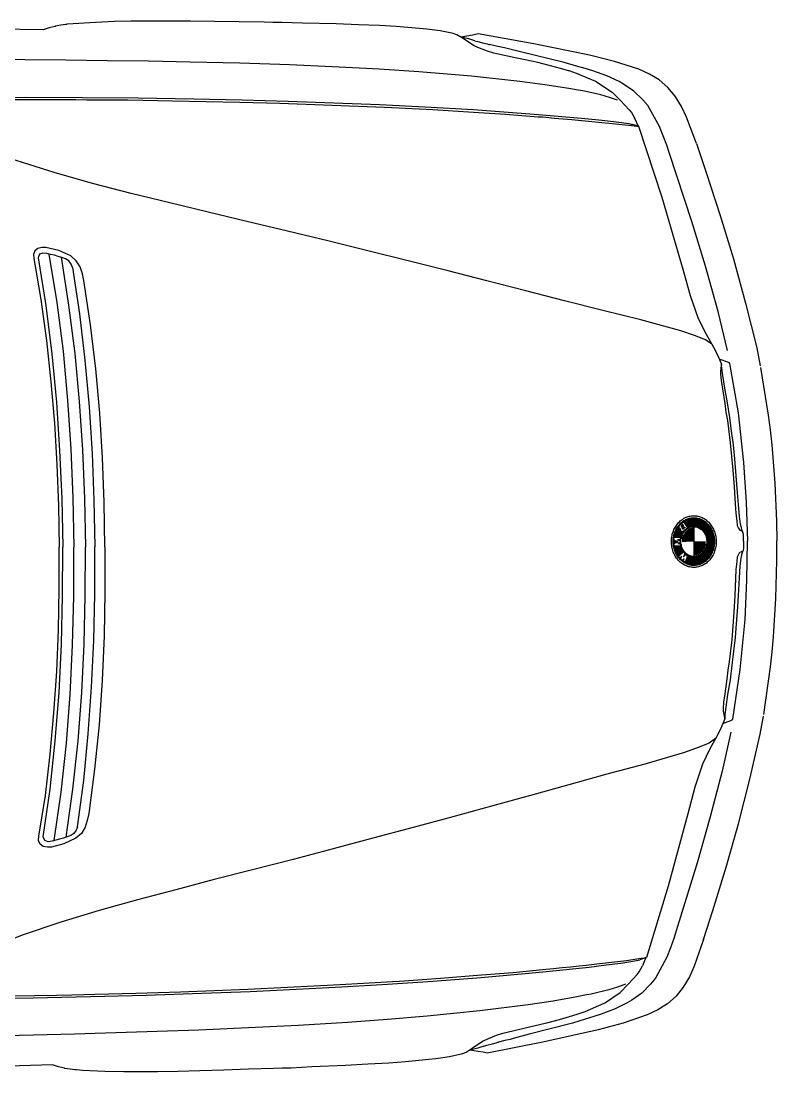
# Model space of a CAD drawing. Header units: inches. Extents: x 13 to 261, y -112 to -47.
# Drawn here: x 77.712 to 79.028, y -62.357 to -60.529 of the extents above; entities that cross this region are included whole.
import ezdxf

# ---------------------------------------------------------------- set-up
doc = ezdxf.new("R2010")
doc.units = ezdxf.units.IN
doc.header["$MEASUREMENT"] = 0

msp = doc.modelspace()

# ---------------------------------------------------------------- linework, layer by layer
at = {"linetype": 'Continuous'}
for p, q in [((77.7508, -60.5442), (77.4998, -60.54)), ((77.7922, -60.5344), (77.7898, -60.5349)), ((78.4644, -60.5503), (78.4624, -60.5499)), ((78.5391, -60.5722), (78.5276, -60.5693)), ((78.7137, -60.6341), (78.7127, -60.6336)), ((78.7869, -60.712), (78.7808, -60.698)), ((78.8558, -61.4073), (78.856, -61.4268)), ((78.8571, -61.4056), (78.8573, -61.4267)), ((78.8584, -61.4041), (78.8584, -61.406)), ((78.8597, -61.4028), (78.8597, -61.4048)), ((78.861, -61.4015), (78.861, -61.4036)), ((78.8622, -61.4004), (78.8623, -61.4024)), ((78.8623, -61.4062), (78.8623, -61.4087)), ((78.8635, -61.3994), (78.8635, -61.4011)), ((78.8636, -61.405), (78.8636, -61.4076)), ((78.8648, -61.3985), (78.8648, -61.3999)), ((78.8649, -61.4056), (78.8649, -61.4064)), ((78.8661, -61.3976), (78.8661, -61.4007)), ((78.8662, -61.4087), (78.8662, -61.4113)), ((78.8674, -61.3968), (78.8675, -61.4026)), ((78.8687, -61.3962), (78.8688, -61.4044)), ((78.87, -61.3955), (78.8701, -61.4063)), ((78.8713, -61.395), (78.8714, -61.4081)), ((78.8726, -61.3945), (78.8727, -61.4112)), ((78.8739, -61.394), (78.874, -61.4105)), ((78.8752, -61.3937), (78.8753, -61.4099)), ((78.8765, -61.3933), (78.8766, -61.4093)), ((78.8778, -61.3931), (78.8779, -61.4089)), ((78.8791, -61.3929), (78.8792, -61.4086)), ((78.8804, -61.3927), (78.8805, -61.4084)), ((78.8817, -61.3926), (78.8818, -61.4082)), ((78.883, -61.3926), (78.8831, -61.4082)), ((78.8831, -61.4082), (78.8836, -61.4601)), ((78.8843, -61.3926), (78.8844, -61.4082)), ((78.8856, -61.3927), (78.8857, -61.4083)), ((78.8869, -61.3928), (78.887, -61.4085)), ((78.8882, -61.393), (78.8883, -61.4088)), ((78.8895, -61.3932), (78.8896, -61.4092)), ((78.8908, -61.3935), (78.8909, -61.4097)), ((78.8921, -61.3939), (78.8922, -61.4103)), ((78.8934, -61.3943), (78.8935, -61.411)), ((78.8947, -61.3948), (78.8948, -61.4119)), ((78.896, -61.3953), (78.8962, -61.4128)), ((78.8973, -61.3959), (78.8975, -61.414)), ((78.8986, -61.3966), (78.8988, -61.4153)), ((78.8999, -61.3973), (78.9001, -61.4169)), ((78.9012, -61.3981), (78.9014, -61.4187)), ((78.9025, -61.399), (78.9027, -61.421)), ((78.9038, -61.4001), (78.9041, -61.4241)), ((78.9051, -61.4012), (78.9054, -61.4291)), ((78.9065, -61.4024), (78.907, -61.4655)), ((78.9078, -61.4037), (78.9083, -61.4641)), ((78.9091, -61.4052), (78.9096, -61.4626)), ((78.9104, -61.4068), (78.9109, -61.4609)), ((78.9117, -61.4087), (78.9122, -61.4591)), ((78.8482, -61.4252), (78.8483, -61.4436)), ((78.8494, -61.4202), (78.8495, -61.4272)), ((78.8507, -61.4166), (78.8508, -61.4271)), ((78.852, -61.4137), (78.8521, -61.427)), ((78.8532, -61.4113), (78.8534, -61.4269)), ((78.8545, -61.4092), (78.8547, -61.4269)), ((78.8584, -61.411), (78.8586, -61.4267)), ((78.8597, -61.4118), (78.8599, -61.4266)), ((78.8611, -61.416), (78.8612, -61.4295)), ((78.8624, -61.4168), (78.8625, -61.4244)), ((78.8636, -61.4112), (78.8636, -61.4122)), ((78.8637, -61.4169), (78.8637, -61.4214)), ((78.8638, -61.4261), (78.8638, -61.4343)), ((78.8649, -61.4099), (78.8649, -61.4125)), ((78.865, -61.4163), (78.865, -61.419)), ((78.865, -61.4228), (78.8651, -61.4343)), ((78.8663, -61.4152), (78.8663, -61.4172)), ((78.8663, -61.4204), (78.8664, -61.4343)), ((78.8675, -61.4093), (78.8675, -61.4101)), ((78.8676, -61.4139), (78.8676, -61.4156)), ((78.8676, -61.4185), (78.8677, -61.4343)), ((78.8689, -61.4127), (78.8689, -61.4142)), ((78.8689, -61.4169), (78.869, -61.4343)), ((78.8701, -61.4115), (78.8702, -61.4131)), ((78.8702, -61.4156), (78.8703, -61.4342)), ((78.8714, -61.4103), (78.8714, -61.4121)), ((78.8715, -61.4145), (78.8716, -61.4342)), ((78.8728, -61.4135), (78.8729, -61.4342)), ((78.8741, -61.4127), (78.8742, -61.4342)), ((78.8753, -61.412), (78.8755, -61.4342)), ((78.8766, -61.4114), (78.8768, -61.4342)), ((78.8779, -61.411), (78.8781, -61.4342)), ((78.8792, -61.4106), (78.8794, -61.4342)), ((78.8805, -61.4104), (78.8807, -61.4342)), ((78.8818, -61.4102), (78.882, -61.4341)), ((78.913, -61.4108), (78.9134, -61.457)), ((78.9144, -61.4132), (78.9147, -61.4546)), ((78.9157, -61.416), (78.916, -61.4517)), ((78.917, -61.4195), (78.9173, -61.4481)), ((78.9184, -61.4246), (78.9185, -61.443)), ((78.8495, -61.4317), (78.8496, -61.4371)), ((78.8496, -61.4417), (78.8497, -61.4487)), ((78.8508, -61.4322), (78.8509, -61.4366)), ((78.8509, -61.4418), (78.851, -61.4523)), ((78.8521, -61.4328), (78.8522, -61.4361)), ((78.8522, -61.4418), (78.8523, -61.4551)), ((78.8534, -61.4333), (78.8535, -61.4355)), ((78.8535, -61.4418), (78.8537, -61.4575)), ((78.8547, -61.4338), (78.8547, -61.435)), ((78.8548, -61.4419), (78.855, -61.4596)), ((78.856, -61.431), (78.856, -61.4313)), ((78.856, -61.4343), (78.856, -61.4345)), ((78.8561, -61.4374), (78.8561, -61.4378)), ((78.8561, -61.4419), (78.8563, -61.4614)), ((78.8573, -61.4309), (78.8573, -61.4319)), ((78.8574, -61.4369), (78.8574, -61.4378)), ((78.8574, -61.442), (78.8576, -61.4588)), ((78.8586, -61.4308), (78.8586, -61.4324)), ((78.8587, -61.4363), (78.8587, -61.4379)), ((78.8587, -61.442), (78.8589, -61.4577)), ((78.8599, -61.4295), (78.86, -61.4392)), ((78.86, -61.4421), (78.8601, -61.4565)), ((78.8613, -61.4391), (78.8614, -61.4554)), ((78.8626, -61.4442), (78.8627, -61.4542)), ((78.8833, -61.4341), (78.8836, -61.4581)), ((78.8846, -61.4341), (78.8849, -61.458)), ((78.8859, -61.4341), (78.8862, -61.4579)), ((78.8872, -61.4341), (78.8875, -61.4576)), ((78.8885, -61.4341), (78.8887, -61.4573)), ((78.8898, -61.4341), (78.89, -61.4568)), ((78.8911, -61.4341), (78.8913, -61.4563)), ((78.8924, -61.434), (78.8926, -61.4556)), ((78.8937, -61.434), (78.8939, -61.4548)), ((78.895, -61.434), (78.8952, -61.4538)), ((78.8963, -61.434), (78.8965, -61.4527)), ((78.8976, -61.434), (78.8978, -61.4514)), ((78.8989, -61.434), (78.8991, -61.4498)), ((78.9002, -61.434), (78.9004, -61.4479)), ((78.9015, -61.434), (78.9016, -61.4455)), ((78.9028, -61.434), (78.9029, -61.4422)), ((78.9042, -61.4438), (78.9044, -61.4678)), ((78.9055, -61.4388), (78.9057, -61.4667)), ((78.8576, -61.4612), (78.8576, -61.4631)), ((78.8589, -61.4628), (78.8589, -61.4646)), ((78.8602, -61.4617), (78.8602, -61.4659)), ((78.8615, -61.4605), (78.8615, -61.4618)), ((78.864, -61.4472), (78.864, -61.4531)), ((78.8653, -61.4495), (78.8653, -61.4522)), ((78.8654, -61.4603), (78.8654, -61.4606)), ((78.8666, -61.4514), (78.8666, -61.4538)), ((78.8666, -61.457), (78.8667, -61.4595)), ((78.8679, -61.453), (78.868, -61.4583)), ((78.8692, -61.4543), (78.8692, -61.4572)), ((78.8705, -61.4554), (78.8706, -61.4574)), ((78.8706, -61.4638), (78.8707, -61.473)), ((78.8718, -61.4564), (78.8719, -61.4582)), ((78.8719, -61.4605), (78.872, -61.4735)), ((78.8731, -61.4572), (78.8733, -61.474)), ((78.8745, -61.4579), (78.8746, -61.4744)), ((78.8758, -61.4585), (78.8759, -61.4747)), ((78.8771, -61.459), (78.8772, -61.475)), ((78.8784, -61.4594), (78.8785, -61.4753)), ((78.8797, -61.4597), (78.8798, -61.4754)), ((78.881, -61.4599), (78.8811, -61.4756)), ((78.8823, -61.4601), (78.8824, -61.4756)), ((78.8836, -61.4601), (78.8837, -61.4757)), ((78.8849, -61.46), (78.885, -61.4756)), ((78.8862, -61.4599), (78.8863, -61.4755)), ((78.8875, -61.4597), (78.8876, -61.4754)), ((78.8888, -61.4593), (78.8889, -61.4752)), ((78.8901, -61.4589), (78.8902, -61.4749)), ((78.8914, -61.4584), (78.8915, -61.4746)), ((78.8927, -61.4578), (78.8928, -61.4742)), ((78.8939, -61.457), (78.8941, -61.4738)), ((78.8952, -61.4562), (78.8954, -61.4733)), ((78.8965, -61.4552), (78.8967, -61.4727)), ((78.8978, -61.454), (78.898, -61.4721)), ((78.8991, -61.4527), (78.8993, -61.4714)), ((78.9004, -61.4511), (78.9006, -61.4706)), ((78.9017, -61.4492), (78.9019, -61.4698)), ((78.903, -61.4469), (78.9032, -61.4689)), ((78.8615, -61.4656), (78.8615, -61.4671)), ((78.8628, -61.4668), (78.8628, -61.4682)), ((78.8641, -61.4661), (78.8642, -61.4692)), ((78.8654, -61.465), (78.8654, -61.4671)), ((78.8655, -61.4686), (78.8655, -61.4701)), ((78.8668, -61.4695), (78.8668, -61.4709)), ((78.8681, -61.4704), (78.8681, -61.4717)), ((78.8693, -61.4671), (78.8694, -61.4724)), ((78.7998, -62.1579), (78.7939, -62.172)), ((78.728, -62.2371), (78.727, -62.2376)), ((78.5546, -62.3021), (78.5431, -62.3052)), ((78.4803, -62.3253), (78.4783, -62.3258)), ((77.7669, -62.3442), (77.516, -62.3529)), ((77.8085, -62.3533), (77.806, -62.3528))]:
    msp.add_line(p, q, dxfattribs=at)
for points in [[(78.4624, -60.5499), (78.4419, -60.5455), (78.4184, -60.5428), (78.4058, -60.5414), (78.3653, -60.5382), (78.3363, -60.5365), (78.2998, -60.5353), (78.2608, -60.5337), (78.2022, -60.5322), (78.1662, -60.531), (78.1507, -60.5311), (78.1357, -60.5308), (78.0917, -60.5302), (78.0492, -60.5296), (78.0072, -60.5289), (77.9692, -60.5288), (77.9332, -60.5286), (77.9032, -60.5289), (77.8747, -60.5296), (77.8417, -60.5309), (77.8032, -60.5333), (77.7927, -60.5343)], [(77.7718, -60.538), (77.7613, -60.5406), (77.7508, -60.5442)], [(77.7898, -60.5349), (77.7813, -60.536), (77.7718, -60.5374)], [(77.7723, -60.5375), (77.7718, -60.538), (77.7723, -60.5375)], [(78.4664, -60.5508), (78.4664, -60.5508), (78.4644, -60.5503)], [(78.4709, -60.5528), (78.4689, -60.5518), (78.4664, -60.5508)], [(78.4895, -60.5641), (78.482, -60.5592), (78.4709, -60.5528)], [(78.5079, -60.551), (78.5009, -60.5525), (78.492, -60.5541), (78.4777, -60.5567)], [(78.502, -60.563), (78.4915, -60.5596), (78.4779, -60.5568)], [(78.5352, -60.5847), (78.5242, -60.5813), (78.5102, -60.5759), (78.5011, -60.5715), (78.4895, -60.5641)], [(78.502, -60.563), (78.5075, -60.5645), (78.5176, -60.5669), (78.5236, -60.5683), (78.5266, -60.5693), (78.5276, -60.5693)], [(78.7018, -60.5882), (78.6051, -60.5681), (78.5079, -60.551)], [(78.665, -60.615), (78.6515, -60.6112), (78.6339, -60.6063), (78.6119, -60.601), (78.5898, -60.5962), (78.5723, -60.5924), (78.5407, -60.5857), (78.5352, -60.5847)], [(78.8362, -60.7445), (78.83, -60.7281), (78.8234, -60.7121), (78.8031, -60.6758), (78.7945, -60.6659), (78.7788, -60.6505), (78.7612, -60.6382), (78.7532, -60.6338), (78.7321, -60.624), (78.7075, -60.6152), (78.6945, -60.6113), (78.6794, -60.6069), (78.6574, -60.6006), (78.5817, -60.5823), (78.5536, -60.5755), (78.5481, -60.5741), (78.5391, -60.5722)], [(78.7505, -60.6663), (78.7364, -60.6614), (78.7214, -60.657), (78.6928, -60.6508), (78.6928, -60.6508), (78.6903, -60.6503), (78.6823, -60.6489), (78.6658, -60.646), (78.6242, -60.6394), (78.5807, -60.6338), (78.4961, -60.6246), (78.4045, -60.6169), (78.3355, -60.6125), (78.2659, -60.6086), (78.1799, -60.6049), (78.0934, -60.6022), (78.0068, -60.5999), (77.9343, -60.5986), (77.8623, -60.5977), (77.7903, -60.5969), (77.7188, -60.596), (77.6433, -60.5957), (77.5678, -60.5949), (77.4653, -60.5948)], [(78.8881, -60.7416), (78.8707, -60.6957), (78.8621, -60.6773), (78.8509, -60.6594), (78.8383, -60.644), (78.8232, -60.6311), (78.8061, -60.6208), (78.7875, -60.6125), (78.7454, -60.5988), (78.7018, -60.5882)], [(78.7127, -60.6336), (78.6791, -60.6199), (78.6665, -60.6155), (78.665, -60.615)], [(78.7137, -60.6341), (78.7413, -60.6524), (78.7559, -60.6671)], [(77.6359, -60.6618), (77.7194, -60.661), (77.8189, -60.6616), (77.9159, -60.6623), (78.0129, -60.6639), (78.0974, -60.6656), (78.1775, -60.6679), (78.257, -60.6707), (78.3365, -60.674), (78.4156, -60.6778), (78.4996, -60.6825), (78.5827, -60.6888), (78.6132, -60.691), (78.6877, -60.6973), (78.7178, -60.7006), (78.7433, -60.7034), (78.7573, -60.7052), (78.7703, -60.7071), (78.7763, -60.7086)], [(77.6504, -60.6651), (77.7214, -60.665), (77.7599, -60.6651), (77.7864, -60.6649), (77.8074, -60.6652), (77.8269, -60.6655), (77.8984, -60.6659), (77.9759, -60.6672), (78.093, -60.6697), (78.1625, -60.6715), (78.254, -60.6747), (78.3451, -60.6784), (78.3576, -60.6788), (78.4291, -60.6827), (78.5001, -60.687), (78.5557, -60.6905), (78.6127, -60.695), (78.6197, -60.6955), (78.6257, -60.6959), (78.6407, -60.6973), (78.6558, -60.6986), (78.6708, -60.7), (78.6828, -60.7009), (78.7058, -60.7032), (78.7528, -60.7078), (78.7749, -60.7106), (78.7839, -60.7115), (78.7879, -60.712)], [(78.7559, -60.6671), (78.7711, -60.6831), (78.7747, -60.6876), (78.7808, -60.698)], [(78.7869, -60.712), (78.7829, -60.7105), (78.7763, -60.7086)], [(78.8914, -61.0465), (78.8775, -61.0067), (78.8646, -60.9608), (78.828, -60.8356), (78.7879, -60.712)], [(78.9148, -61.0907), (78.9037, -61.0829), (78.8846, -61.0756), (78.8606, -61.0678), (78.7909, -61.0484), (78.7247, -61.032), (78.6581, -61.0151), (78.5909, -60.9977), (78.5233, -60.9803), (78.4556, -60.9629), (78.386, -60.9456), (78.3158, -60.9282), (78.2461, -60.9108), (78.176, -60.8939), (78.1053, -60.8771), (78.0382, -60.8612), (77.971, -60.8448), (77.9039, -60.8284), (77.8367, -60.811), (77.7701, -60.7921), (77.7039, -60.7712), (77.6146, -60.7385), (77.5769, -60.7218)], [(78.9421, -61.1016), (78.9258, -61.0337), (78.9036, -60.9549), (78.8799, -60.8771), (78.8403, -60.7575), (78.8362, -60.7445)], [(78.8881, -60.7416), (78.9051, -60.7919), (78.9293, -60.8667), (78.9524, -60.942), (78.9736, -61.0193), (78.9928, -61.0971), (78.9991, -61.1286)], [(77.7557, -60.9227), (77.7487, -60.9228), (77.7417, -60.9243), (77.7363, -60.9284), (77.7338, -60.9349), (77.7344, -60.9419)], [(77.802, -60.9573), (77.7995, -60.9513), (77.7954, -60.9458), (77.7899, -60.9424), (77.7834, -60.9399), (77.7769, -60.938), (77.7703, -60.9361), (77.7638, -60.9346), (77.7573, -60.9332), (77.7503, -60.9322), (77.7443, -60.9343), (77.7419, -60.9408)], [(77.8217, -60.9801), (77.8191, -60.9681), (77.815, -60.9562), (77.8084, -60.9457), (77.7989, -60.9373), (77.7778, -60.928), (77.7557, -60.9227)], [(77.7344, -60.9419), (77.747, -61.0128), (77.7567, -61.0842), (77.7643, -61.1561), (77.7705, -61.2281), (77.7746, -61.3), (77.7772, -61.372), (77.7784, -61.444)], [(77.7419, -60.9408), (77.7556, -61.0237), (77.7659, -61.1076), (77.7741, -61.1915), (77.7794, -61.2755), (77.7831, -61.36), (77.7849, -61.444)], [(77.7608, -60.9342), (77.7746, -61.018), (77.7853, -61.1029), (77.7931, -61.1879), (77.7989, -61.2733), (77.8026, -61.3583), (77.8044, -61.4438)], [(77.7819, -60.9395), (77.7951, -61.0228), (77.8059, -61.1068), (77.8136, -61.1907), (77.8194, -61.2746), (77.8226, -61.3591), (77.8244, -61.4436)], [(77.802, -60.9573), (77.8143, -61.0377), (77.8235, -61.1186), (77.8307, -61.1995), (77.8359, -61.281), (77.8392, -61.362), (77.8409, -61.4435)], [(77.8584, -61.4433), (77.8567, -61.3658), (77.854, -61.2883), (77.8493, -61.2109), (77.8426, -61.1339), (77.8334, -61.057), (77.8217, -60.9801)], [(78.9316, -61.1247), (78.9254, -61.1097), (78.9183, -61.0968), (78.9046, -61.0729), (78.8914, -61.0465)], [(78.9284, -61.117), (78.942, -61.1216), (78.9441, -61.1226), (78.9456, -61.1241)], [(78.9316, -61.1247), (78.9316, -61.1252), (78.9316, -61.1267), (78.9311, -61.1287), (78.9306, -61.1327), (78.9297, -61.1382), (78.9297, -61.1427), (78.9308, -61.1537), (78.933, -61.1687), (78.9372, -61.1941), (78.9393, -61.2091), (78.942, -61.2236), (78.9436, -61.2381), (78.9468, -61.2621), (78.949, -61.286), (78.9512, -61.31), (78.9535, -61.339), (78.9553, -61.3685), (78.9564, -61.3845), (78.958, -61.398), (78.9591, -61.406), (78.9611, -61.4109), (78.9632, -61.4144), (78.9652, -61.4149), (78.9662, -61.4154), (78.9672, -61.4154), (78.9677, -61.4154), (78.9677, -61.4144), (78.9672, -61.4129), (78.9661, -61.4099), (78.9646, -61.4039), (78.963, -61.3899), (78.9613, -61.3694), (78.9596, -61.3489), (78.9573, -61.3195), (78.9546, -61.29), (78.9523, -61.266), (78.9491, -61.242), (78.9459, -61.2181), (78.9422, -61.1926), (78.9375, -61.1671), (78.9338, -61.1452), (78.9321, -61.1327), (78.9316, -61.1267), (78.9316, -61.1247)], [(78.9456, -61.1241), (78.9603, -61.2099), (78.9701, -61.2968), (78.9747, -61.3653), (78.9768, -61.4333)], [(78.9996, -61.1311), (79.0129, -61.214), (79.0161, -61.2399), (79.0193, -61.2659), (79.0244, -61.3324), (79.0275, -61.3988), (79.0278, -61.4328)], [(78.8585, -61.4059), (78.8653, -61.3995), (78.8723, -61.4095), (78.8653, -61.4161)], [(78.8626, -61.4085), (78.8652, -61.4061), (78.8641, -61.4045), (78.8615, -61.407), (78.8615, -61.407)], [(78.8638, -61.4109), (78.8667, -61.4082), (78.8678, -61.4098), (78.8649, -61.4125)], [(78.9698, -61.4334), (78.9698, -61.4294), (78.9698, -61.4249), (78.9697, -61.4214), (78.9687, -61.4179), (78.9677, -61.4149)], [(77.7434, -61.9468), (77.7547, -61.8757), (77.7631, -61.8042), (77.7695, -61.7321), (77.7743, -61.6601), (77.7772, -61.588), (77.7785, -61.516), (77.7784, -61.444)], [(77.7509, -61.9478), (77.7631, -61.8647), (77.7719, -61.7806), (77.7786, -61.6965), (77.7824, -61.6125), (77.7846, -61.528), (77.7849, -61.444)], [(77.7699, -61.9541), (77.7822, -61.87), (77.7914, -61.7849), (77.7977, -61.6999), (77.8019, -61.6143), (77.8042, -61.5293), (77.8044, -61.4438)], [(77.7909, -61.9484), (77.8027, -61.8648), (77.8119, -61.7807), (77.8181, -61.6967), (77.8224, -61.6126), (77.8241, -61.5281), (77.8244, -61.4436)], [(77.8107, -61.9302), (77.8215, -61.8496), (77.8293, -61.7686), (77.8351, -61.6875), (77.8388, -61.606), (77.8406, -61.525), (77.8409, -61.4435)], [(77.8584, -61.4433), (77.8581, -61.5208), (77.8568, -61.5983), (77.8535, -61.6759), (77.8482, -61.7529), (77.8403, -61.83), (77.83, -61.9071)], [(78.9511, -61.743), (78.9643, -61.6569), (78.9726, -61.5698), (78.9759, -61.5013), (78.9768, -61.4333)], [(78.9698, -61.4334), (78.9699, -61.4374), (78.9699, -61.4419), (78.9699, -61.4454), (78.969, -61.4489), (78.968, -61.4519)], [(79.005, -61.7351), (79.0168, -61.6519), (79.0196, -61.6259), (79.0223, -61.5999), (79.0262, -61.5334), (79.0281, -61.4668), (79.0278, -61.4328)], [(78.9371, -61.7427), (78.9371, -61.7422), (78.9371, -61.7407), (78.9366, -61.7387), (78.936, -61.7347), (78.935, -61.7292), (78.9349, -61.7247), (78.9358, -61.7137), (78.9377, -61.6987), (78.9415, -61.6731), (78.9433, -61.6581), (78.9457, -61.6436), (78.9471, -61.6291), (78.9499, -61.605), (78.9517, -61.581), (78.9534, -61.557), (78.9552, -61.528), (78.9564, -61.4985), (78.9573, -61.4825), (78.9587, -61.469), (78.9596, -61.4609), (78.9615, -61.4559), (78.9635, -61.4524), (78.9655, -61.4519), (78.9665, -61.4514), (78.9675, -61.4514), (78.968, -61.4514), (78.968, -61.4524), (78.9675, -61.4539), (78.9665, -61.4569), (78.9651, -61.4629), (78.9637, -61.4769), (78.9624, -61.4974), (78.9611, -61.5179), (78.9594, -61.5475), (78.9571, -61.577), (78.9553, -61.601), (78.9526, -61.625), (78.9498, -61.649), (78.9465, -61.6746), (78.9422, -61.7001), (78.9389, -61.7221), (78.9375, -61.7347), (78.9371, -61.7407), (78.9371, -61.7427)], [(78.9005, -62.1265), (78.9166, -62.0759), (78.9394, -62.0007), (78.9612, -61.925), (78.981, -61.8473), (78.9988, -61.7691), (79.0046, -61.7376)], [(78.9371, -61.7427), (78.9312, -61.7577), (78.9244, -61.7708), (78.9111, -61.7949), (78.8983, -61.8215)], [(78.9341, -61.7504), (78.9476, -61.7456), (78.9496, -61.7445), (78.9511, -61.743)], [(78.948, -61.7655), (78.9329, -61.8337), (78.9121, -61.9129), (78.8898, -61.9911), (78.8524, -62.1114), (78.8485, -62.1245)], [(78.921, -61.7769), (78.91, -61.7849), (78.891, -61.7926), (78.8671, -61.8008), (78.7978, -61.8214), (78.732, -61.839), (78.6656, -61.8571), (78.5988, -61.8757), (78.5314, -61.8943), (78.4641, -61.9129), (78.3948, -61.9315), (78.3249, -61.9501), (78.2556, -61.9688), (78.1858, -61.9869), (78.1154, -62.005), (78.0486, -62.0221), (77.9817, -62.0397), (77.9149, -62.0573), (77.848, -62.0759), (77.7817, -62.096), (77.7159, -62.1181), (77.6272, -62.1524), (77.5899, -62.1697)], [(78.8983, -61.8215), (78.8852, -61.8616), (78.8731, -61.9077), (78.8387, -62.0336), (78.8008, -62.1579)], [(77.83, -61.9071), (77.8276, -61.9191), (77.8237, -61.9311), (77.8173, -61.9417), (77.8079, -61.9503), (77.787, -61.96), (77.7651, -61.9657)], [(77.8107, -61.9302), (77.8083, -61.9363), (77.8043, -61.9418), (77.7989, -61.9454), (77.7924, -61.9479), (77.7859, -61.95), (77.7794, -61.952), (77.7729, -61.9536), (77.7665, -61.9551), (77.7595, -61.9562), (77.7535, -61.9543), (77.7509, -61.9478)], [(77.7651, -61.9657), (77.7581, -61.9657), (77.751, -61.9643), (77.7455, -61.9603), (77.7429, -61.9539), (77.7434, -61.9468)], [(78.8485, -62.1245), (78.8427, -62.141), (78.8363, -62.1571), (78.8166, -62.1938), (78.8082, -62.2038), (78.7929, -62.2195), (78.7755, -62.2321), (78.7675, -62.2367), (78.7466, -62.2469), (78.7222, -62.2561), (78.7092, -62.2602), (78.6943, -62.2649), (78.6723, -62.2716), (78.597, -62.2912), (78.5691, -62.2985), (78.5636, -62.3), (78.5546, -62.3021)], [(78.9005, -62.1265), (78.8839, -62.1727), (78.8756, -62.1912), (78.8648, -62.2093), (78.8524, -62.2249), (78.8375, -62.2381), (78.8206, -62.2487), (78.8022, -62.2574), (78.7603, -62.2718), (78.7169, -62.2832)], [(77.6644, -62.2251), (77.7354, -62.2239), (77.7739, -62.2231), (77.8004, -62.2228), (77.8213, -62.2222), (77.8408, -62.2215), (77.9123, -62.2198), (77.9898, -62.2172), (78.1068, -62.2126), (78.1763, -62.2095), (78.2677, -62.2047), (78.3587, -62.1994), (78.3712, -62.1987), (78.4426, -62.1936), (78.5136, -62.188), (78.569, -62.1835), (78.626, -62.178), (78.633, -62.1774), (78.639, -62.1768), (78.654, -62.1752), (78.6689, -62.1736), (78.6839, -62.1719), (78.6959, -62.1708), (78.7189, -62.1681), (78.7659, -62.1627), (78.7878, -62.1595), (78.7968, -62.1584), (78.8008, -62.1579)], [(78.7998, -62.1579), (78.7958, -62.1594), (78.7893, -62.1615)], [(77.6499, -62.2287), (77.7334, -62.2279), (77.8329, -62.2256), (77.9299, -62.2232), (78.0268, -62.2198), (78.1113, -62.2166), (78.1913, -62.2129), (78.2707, -62.2086), (78.3502, -62.2039), (78.4292, -62.1987), (78.5131, -62.1925), (78.596, -62.1847), (78.6265, -62.182), (78.701, -62.1743), (78.7309, -62.1705), (78.7564, -62.1673), (78.7704, -62.1652), (78.7834, -62.1631), (78.7893, -62.1615)], [(78.7697, -62.2033), (78.7846, -62.187), (78.788, -62.1825), (78.7939, -62.172)], [(78.7642, -62.2042), (78.7503, -62.2094), (78.7353, -62.214), (78.7069, -62.2207), (78.7069, -62.2207), (78.7044, -62.2213), (78.6964, -62.2228), (78.6799, -62.226), (78.6385, -62.2334), (78.595, -62.2397), (78.5106, -62.2505), (78.4192, -62.2598), (78.3503, -62.2654), (78.2808, -62.2706), (78.1948, -62.2758), (78.1084, -62.2801), (78.0219, -62.2839), (77.9494, -62.2865), (77.8774, -62.2887), (77.8055, -62.2908), (77.734, -62.2929), (77.6585, -62.2946), (77.583, -62.2968), (77.4805, -62.2987)], [(78.728, -62.2371), (78.7554, -62.2183), (78.7697, -62.2033)], [(78.727, -62.2376), (78.6937, -62.2519), (78.6812, -62.2565), (78.6797, -62.257)], [(78.6797, -62.257), (78.6662, -62.2611), (78.6488, -62.2663), (78.6268, -62.272), (78.6049, -62.2772), (78.5874, -62.2813), (78.556, -62.2886), (78.5505, -62.2896)], [(78.7169, -62.2832), (78.6206, -62.305), (78.5238, -62.3239)], [(78.5505, -62.2896), (78.5395, -62.2932), (78.5256, -62.2989), (78.5166, -62.3034), (78.5052, -62.311)], [(78.4868, -62.3227), (78.4848, -62.3237), (78.4823, -62.3248)], [(78.5052, -62.311), (78.4977, -62.3161), (78.4868, -62.3227)], [(78.5238, -62.3239), (78.5168, -62.3224), (78.5078, -62.321), (78.4934, -62.3187)], [(78.5177, -62.3119), (78.5072, -62.3155), (78.4937, -62.3186)], [(78.5177, -62.3119), (78.5232, -62.3104), (78.5331, -62.3078), (78.5391, -62.3062), (78.5421, -62.3052), (78.5431, -62.3052)], [(78.4783, -62.3258), (78.4578, -62.3305), (78.4344, -62.3337), (78.4219, -62.3353), (78.3814, -62.3392), (78.3524, -62.3414), (78.316, -62.3432), (78.277, -62.3456), (78.2185, -62.3481), (78.1825, -62.3499), (78.167, -62.3501), (78.152, -62.3507), (78.108, -62.3521), (78.0655, -62.3535), (78.0235, -62.3549), (77.9856, -62.3557), (77.9496, -62.3565), (77.9196, -62.3568), (77.8911, -62.3565), (77.858, -62.3558), (77.8195, -62.3542), (77.809, -62.3533)], [(78.4823, -62.3248), (78.4823, -62.3248), (78.4803, -62.3253)], [(77.788, -62.35), (77.7775, -62.3476), (77.7669, -62.3442)], [(77.7885, -62.3505), (77.788, -62.35), (77.7885, -62.3505)], [(77.806, -62.3528), (77.7975, -62.3519), (77.788, -62.3506)]]:
    msp.add_lwpolyline(points, dxfattribs=at)
for points in [[(78.8837, -61.4791, -0.056462), (78.8761, -61.4783, -0.055115), (78.8688, -61.4758, -0.052786), (78.862, -61.4717, -0.05002), (78.8561, -61.4662, -0.047333), (78.8511, -61.4594, -0.045092), (78.8475, -61.4517, -0.043513), (78.8452, -61.4433, -0.042704), (78.8443, -61.4345, -0.042704), (78.845, -61.4257, -0.043513), (78.8472, -61.4172, -0.045092), (78.8507, -61.4094, -0.047333), (78.8555, -61.4026, -0.05002), (78.8613, -61.3969, -0.052786), (78.868, -61.3927, -0.055115), (78.8753, -61.3901, -0.056462), (78.8829, -61.3891, -0.056462), (78.8906, -61.3899, -0.055115), (78.8979, -61.3924, -0.052786), (78.9047, -61.3965, -0.05002), (78.9106, -61.4021, -0.047333), (78.9155, -61.4088, -0.045092), (78.9192, -61.4166, -0.043513), (78.9215, -61.425, -0.042704), (78.9223, -61.4338, -0.042704), (78.9217, -61.4426, -0.043513), (78.9195, -61.451, -0.045092), (78.916, -61.4588, -0.047333), (78.9112, -61.4657, -0.05002), (78.9053, -61.4714, -0.052786), (78.8986, -61.4756, -0.055115), (78.8913, -61.4782, -0.056462)], [(78.8473, -61.4345, -0.042704), (78.848, -61.4263, -0.043513), (78.8499, -61.4185, -0.045092), (78.8532, -61.4113, -0.047333), (78.8576, -61.405, -0.05002), (78.863, -61.3998, -0.052786), (78.8692, -61.3959, -0.055115), (78.876, -61.3935, -0.056462), (78.883, -61.3926, -0.056462), (78.89, -61.3933, -0.055115), (78.8968, -61.3956, -0.052786), (78.903, -61.3994, -0.05002), (78.9085, -61.4045, -0.047333), (78.9131, -61.4108, -0.045092), (78.9165, -61.4179, -0.043513), (78.9186, -61.4257, -0.042704), (78.9193, -61.4338, -0.042704), (78.9187, -61.4419, -0.043513), (78.9167, -61.4497, -0.045092), (78.9135, -61.4569, -0.047333), (78.9091, -61.4633, -0.05002), (78.9037, -61.4685, -0.052786), (78.8975, -61.4724, -0.055115), (78.8907, -61.4748, -0.056462), (78.8837, -61.4757, -0.056462), (78.8767, -61.4749, -0.055115), (78.8699, -61.4726, -0.052786), (78.8637, -61.4688, -0.05002), (78.8582, -61.4637, -0.047333), (78.8536, -61.4575, -0.045092), (78.8502, -61.4503, -0.043513), (78.8481, -61.4425, -0.042704)], [(78.8608, -61.4343, -0.042704), (78.8612, -61.4293, -0.043513), (78.8625, -61.4244, -0.045092), (78.8645, -61.4199, -0.047333), (78.8673, -61.4159, -0.05002), (78.8706, -61.4127, -0.052786), (78.8745, -61.4102, -0.055115), (78.8787, -61.4087, -0.056462), (78.8831, -61.4082, -0.056462), (78.8875, -61.4086, -0.055115), (78.8917, -61.4101, -0.052786), (78.8956, -61.4124, -0.05002), (78.8991, -61.4156, -0.047333), (78.9019, -61.4195, -0.045092), (78.904, -61.424, -0.043513), (78.9054, -61.4289, -0.042704), (78.9058, -61.4339, -0.042704), (78.9055, -61.439, -0.043513), (78.9042, -61.4439, -0.045092), (78.9022, -61.4484, -0.047333), (78.8994, -61.4523, -0.05002), (78.896, -61.4556, -0.052786), (78.8922, -61.458, -0.055115), (78.888, -61.4596, -0.056462), (78.8836, -61.4601, -0.056462), (78.8792, -61.4596, -0.055115), (78.8749, -61.4582, -0.052786), (78.871, -61.4558, -0.05002), (78.8676, -61.4526, -0.047333), (78.8648, -61.4487, -0.045092), (78.8626, -61.4443, -0.043513), (78.8613, -61.4394, -0.042704)]]:
    msp.add_lwpolyline(points, format="xyb", close=True, dxfattribs=at)
for points in [[(78.8602, -61.4119, -0.057431), (78.8596, -61.4118, -0.05562), (78.8591, -61.4115, -0.052954), (78.8586, -61.4112, -0.050038), (78.8582, -61.4107, -0.047381), (78.8578, -61.4102, -0.045314), (78.8576, -61.4095, -0.044018), (78.8575, -61.4089, -0.04357), (78.8575, -61.4082, -0.043992), (78.8576, -61.4075, -0.045263), (78.8578, -61.4069, -0.047309), (78.8581, -61.4063, -0.049952), (78.8585, -61.4059, -0.049952)], [(78.8615, -61.407, 0.049195), (78.8614, -61.4071, 0.046619), (78.8613, -61.4073, 0.044593), (78.8612, -61.4074, 0.043291), (78.8612, -61.4076, 0.042789), (78.8612, -61.4078, 0.04311), (78.8612, -61.408, 0.044241), (78.8613, -61.4082, 0.046119), (78.8614, -61.4084, 0.048595), (78.8615, -61.4085, 0.051392), (78.8617, -61.4086, 0.054067), (78.8618, -61.4087, 0.056064), (78.862, -61.4087, 0.056876), (78.8622, -61.4087, 0.056274), (78.8623, -61.4087, 0.054429), (78.8625, -61.4086, 0.051819), (78.8626, -61.4085, 0.051819)], [(78.8653, -61.4161, -0.053032), (78.8647, -61.4165, -0.055748), (78.8641, -61.4168, -0.057627), (78.8635, -61.4169, -0.058156), (78.8628, -61.4169, -0.057179), (78.8622, -61.4167, -0.054981), (78.8616, -61.4164, -0.052134), (78.8611, -61.416, -0.049237), (78.8607, -61.4154, -0.046745), (78.8603, -61.4148, -0.044932), (78.8601, -61.4141, -0.043938), (78.86, -61.4133, -0.043818), (78.8601, -61.4126, -0.044576), (78.8602, -61.4119, -0.044576)], [(78.8649, -61.4125, -0.051748), (78.8648, -61.4126, -0.054351), (78.8646, -61.4127, -0.056193), (78.8645, -61.4127, -0.056799), (78.8643, -61.4127, -0.055997), (78.8641, -61.4127, -0.054011), (78.864, -61.4126, -0.051346), (78.8638, -61.4125, -0.048556), (78.8637, -61.4123, -0.046081), (78.8636, -61.4122, -0.044201), (78.8636, -61.412, -0.043062), (78.8635, -61.4118, -0.042729), (78.8635, -61.4116, -0.043217), (78.8636, -61.4114, -0.044502), (78.8636, -61.4112, -0.04651), (78.8637, -61.4111, -0.049071), (78.8638, -61.4109, -0.049071)]]:
    msp.add_lwpolyline(points, format="xyb", dxfattribs=at)
for points in [[(78.8491, -61.4272), (78.8602, -61.4266), (78.8597, -61.4308), (78.8552, -61.431), (78.8598, -61.4328), (78.8599, -61.4358), (78.8553, -61.4377), (78.8598, -61.4379), (78.8604, -61.4421), (78.8492, -61.4417), (78.8488, -61.4374), (78.8563, -61.4344), (78.8487, -61.4314)], [(78.8565, -61.4598), (78.8652, -61.452), (78.8675, -61.4548), (78.8652, -61.4608), (78.8697, -61.4568), (78.8726, -61.4587), (78.8681, -61.4704), (78.865, -61.4683), (78.8667, -61.4638), (78.8631, -61.4671), (78.8604, -61.4646), (78.8623, -61.4598), (78.8589, -61.4628)]]:
    msp.add_lwpolyline(points, close=True, dxfattribs=at)

doc.saveas('drawing.dxf')
